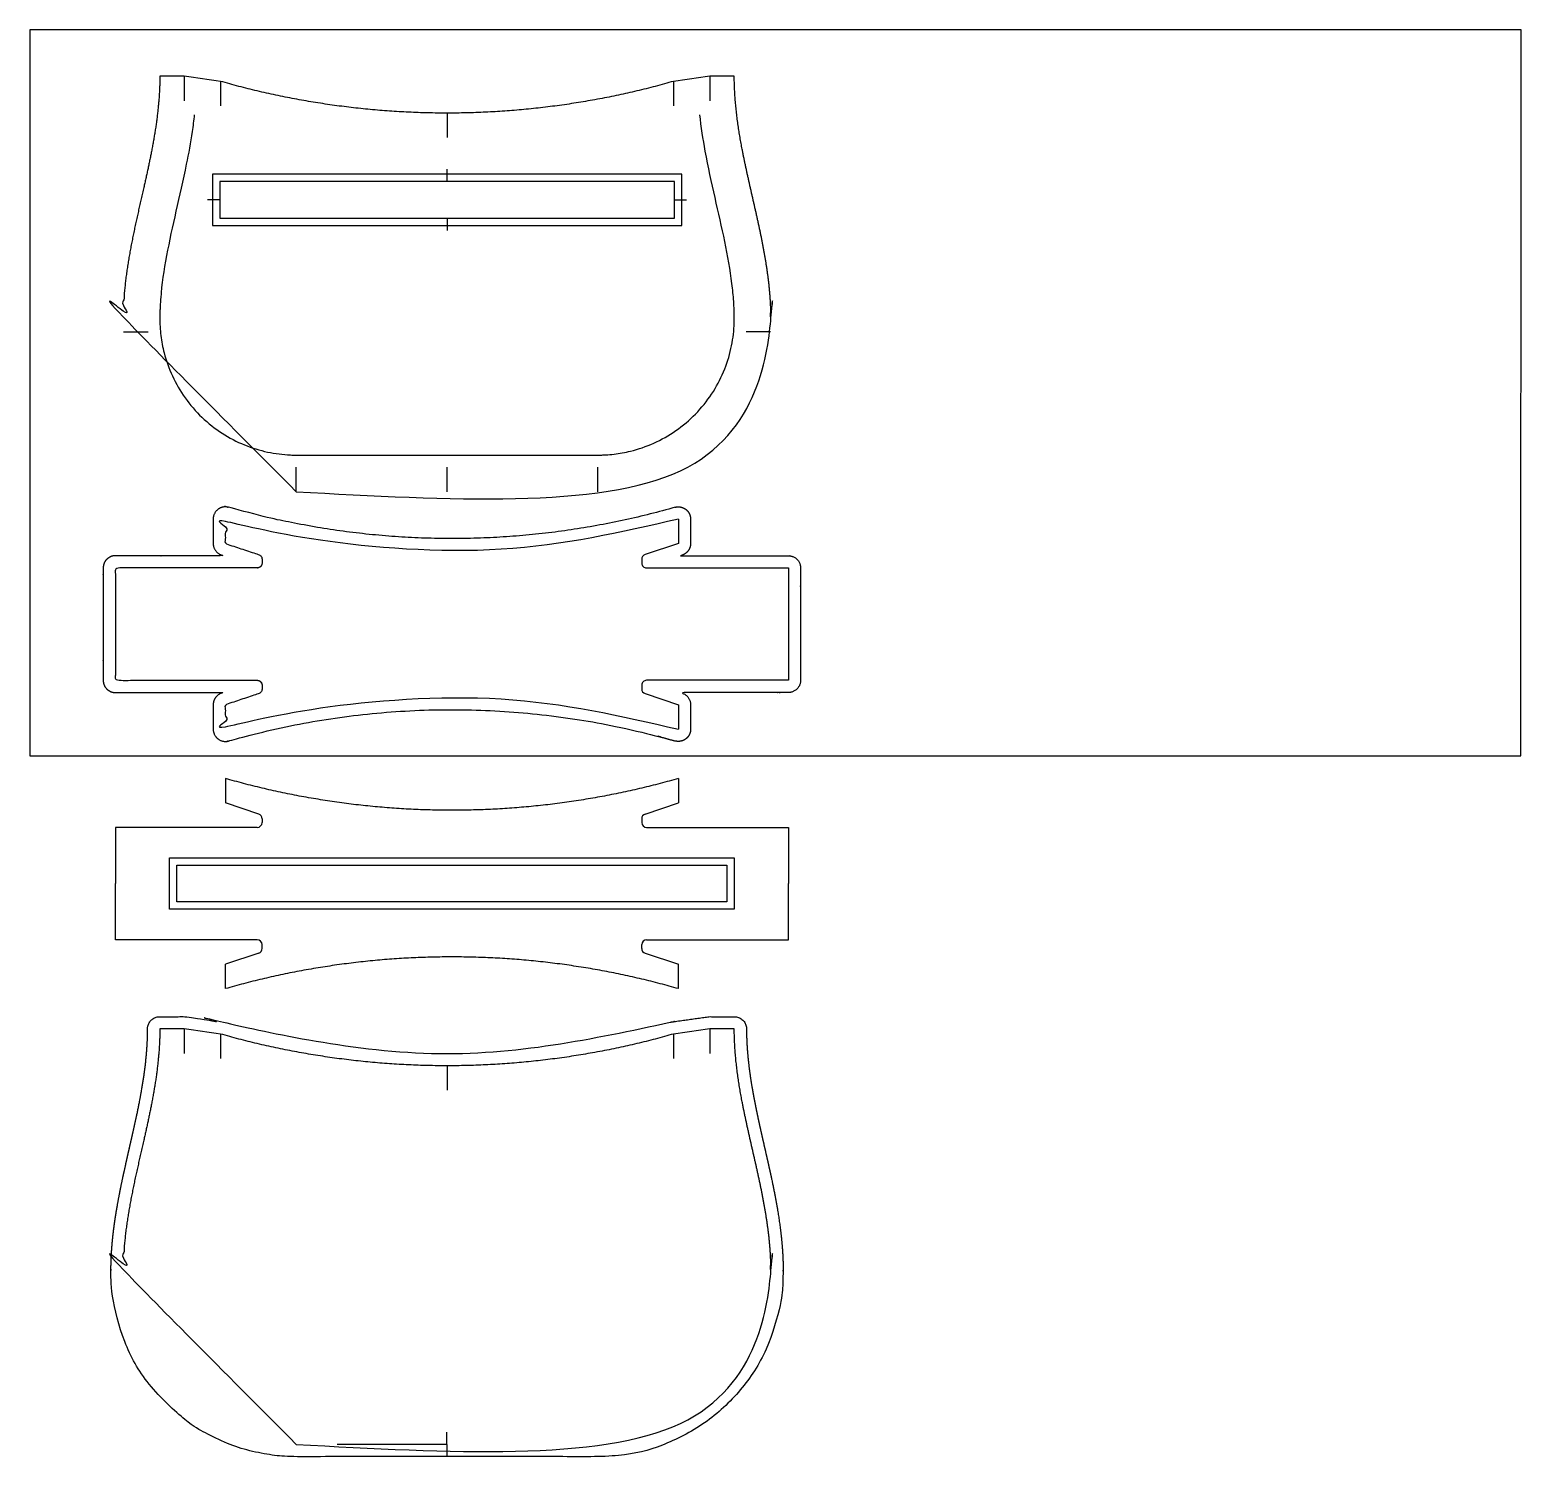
# Model space of a CAD drawing. Header units: millimetres. Extents: x 0 to 1627, y -440 to 813.
# Drawn here: x 393 to 1003, y 72 to 657 of the extents above; entities that cross this region are included whole.
import ezdxf

# ---------------------------------------------------------------- set-up
doc = ezdxf.new("R2010")
doc.units = ezdxf.units.MM

msp = doc.modelspace()

# ---------------------------------------------------------------- linework, layer by layer
at = {"color": 183, "true_color": 0x8650ca}
for p, q in [((455.7, 638.47), (455.7, 628.47)), ((470.56, 636.38), (470.56, 626.38)), ((655.85, 636.38), (655.85, 626.38)), ((670.7, 638.47), (670.7, 628.47)), ((563.2, 623.39), (563.2, 613.39)), ((563.2, 595.39), (563.2, 600.39)), ((470.2, 587.89), (465.2, 587.89)), ((656.2, 587.89), (661.2, 587.89)), ((563.2, 580.39), (563.2, 575.39)), ((430.9, 533.95), (440.9, 533.95)), ((695.5, 533.95), (685.5, 533.95)), ((501.49, 468.47), (501.49, 478.47)), ((563.2, 468.47), (563.2, 478.47)), ((624.92, 468.47), (624.92, 478.47)), ((455.7, 248.69), (455.7, 238.69)), ((470.56, 246.6), (470.56, 236.6)), ((655.85, 246.6), (655.85, 236.6)), ((670.7, 248.69), (670.7, 238.69)), ((563.2, 233.62), (563.2, 223.62)), ((563.2, 73.69), (563.1, 83.69))]:
    msp.add_line(p, q, dxfattribs=at)
at = {"color": 43, "true_color": 0xebb062}
for p, q in [((472.53, 351.14), (472.53, 341.14)), ((657.83, 351.14), (657.83, 341.14)), ((486.17, 336.59), (472.53, 341.14)), ((644.19, 336.59), (657.83, 341.14)), ((485.53, 331.14), (427.53, 331.14)), ((427.53, 331.14), (427.53, 308.15)), ((487.53, 334.69), (487.53, 333.14)), ((642.83, 334.69), (642.83, 333.14)), ((644.83, 331.14), (702.83, 331.14)), ((702.83, 331.14), (702.83, 308.15)), ((427.53, 285.16), (427.53, 308.15)), ((702.83, 285.16), (702.83, 308.15)), ((485.53, 285.16), (427.53, 285.16)), ((487.53, 281.6), (487.53, 283.16)), ((642.83, 281.6), (642.83, 283.16)), ((644.83, 285.16), (702.83, 285.16)), ((486.17, 279.7), (472.53, 275.16)), ((472.53, 265.16), (472.53, 275.16)), ((644.19, 279.7), (657.83, 275.16)), ((657.83, 265.16), (657.83, 275.16))]:
    msp.add_line(p, q, dxfattribs=at)
for p, q in [((430.71, 148.72), (430.7, 148.69)), ((563.2, 78.69), (518.2, 78.69))]:
    msp.add_line(p, q)
at = {"color": 5}
msp.add_lwpolyline([(392.52, 360.46), (1002.52, 360.46), (1002.6, 657.46), (392.52, 657.46)], close=True, dxfattribs=at)
at = {"color": 9, "true_color": 0xc1b3b8}
for points in [[(563.2, 598.39), (467.2, 598.39), (467.2, 577.39), (563.2, 577.39), (659.2, 577.39), (659.2, 598.39)], [(565.18, 297.65), (449.68, 297.65), (449.68, 308.15), (449.68, 318.65), (565.18, 318.65), (680.68, 318.65), (680.68, 308.15), (680.68, 297.65)]]:
    msp.add_lwpolyline(points, close=True, dxfattribs=at)
at = {"color": 43, "true_color": 0xebb062}
for points in [[(563.2, 595.39), (470.2, 595.39), (470.2, 580.39), (563.2, 580.39), (656.2, 580.39), (656.2, 595.39)], [(565.18, 300.65), (452.68, 300.65), (452.68, 308.15), (452.68, 315.65), (565.18, 315.65), (677.68, 315.65), (677.68, 308.15), (677.68, 300.65)]]:
    msp.add_lwpolyline(points, close=True, dxfattribs=at)
msp.add_lwpolyline([(657.83, 457.29), (657.83, 447.29), (644.19, 442.75, 0.322823), (642.83, 440.85), (642.83, 439.29, 0.414214), (644.83, 437.29), (702.83, 437.29), (702.83, 414.31), (702.83, 391.32), (644.83, 391.32, 0.414214), (642.83, 389.32), (642.83, 387.76, 0.322823), (644.19, 385.86), (657.83, 381.32), (657.83, 371.32)], format="xyb", dxfattribs=at)
for centre, start, end in [((485.53, 334.69), 0, 71.56505), ((644.83, 334.69), 108.43495, 180), ((485.53, 333.14), 270, 0), ((644.83, 333.14), 180, 270), ((485.53, 283.16), 0, 90), ((485.53, 281.6), 288.43495, 0), ((644.83, 283.16), 90, 180), ((644.83, 281.6), 180, 251.56505)]:
    msp.add_arc(centre, 2, start, end, dxfattribs=at)
for points, weights, knots in [([(445.7, 638.47), (445.7, 605.02), (430.7, 572.7), (430.7, 539.26), (430.7, 497.79), (460.02, 468.47), (501.49, 468.47)], [1, 1, 1, 1, 0.804737854124, 0.804737854124, 1], [107.469361, 107.469361, 107.469361, 107.469361, 207.810801, 207.810801, 207.810801, 209.381597, 209.381597, 209.381597, 209.381597]), ([(501.49, 468.47), (542.63, 468.47), (583.77, 468.47), (624.92, 468.47), (666.38, 468.47), (695.7, 497.79), (695.7, 539.26), (695.7, 572.7), (680.7, 605.02), (680.7, 638.47)], [1, 1, 1, 1, 0.804737854124, 0.804737854124, 1, 1, 1, 1], [0, 0, 0, 0, 1, 1, 1, 2.570796, 2.570796, 2.570796, 102.912236, 102.912236, 102.912236, 102.912236]), ([(657.83, 457.29), (596.88, 439.86), (533.48, 439.86), (472.53, 457.29), (472.53, 453.96), (472.53, 450.63), (472.53, 447.29), (477.08, 445.78), (481.62, 444.27), (486.17, 442.75), (487.01, 442.47), (487.53, 441.75), (487.53, 440.85), (487.53, 440.33), (487.53, 439.81), (487.53, 439.29), (487.53, 438.12), (486.7, 437.29), (485.53, 437.29), (466.2, 437.29), (446.87, 437.29), (427.53, 437.29), (427.53, 429.63), (427.53, 421.97), (427.53, 414.31), (427.53, 406.64), (427.53, 398.98), (427.53, 391.32), (446.87, 391.32), (466.2, 391.32), (485.53, 391.32), (486.07, 391.32), (486.57, 391.11), (486.95, 390.73), (487.33, 390.35), (487.53, 389.86), (487.53, 389.32), (487.53, 388.8), (487.53, 388.28), (487.53, 387.76), (487.53, 386.87), (487.01, 386.14), (486.17, 385.86), (481.62, 384.35), (477.08, 382.83), (472.53, 381.32), (472.53, 377.99), (472.53, 374.65), (472.53, 371.32), (533.48, 388.75), (596.88, 388.75), (657.83, 371.32)], [1, 0.974301108205, 0.974301108205, 1, 1, 1, 1, 1, 1, 1, 0.874161456784, 0.874161456784, 1, 1, 1, 1, 0.804737854124, 0.804737854124, 1, 1, 1, 1, 1, 1, 1, 1, 1, 1, 1, 1, 1, 0.949253021674, 0.949253021674, 1, 0.949253021674, 0.949253021674, 1, 1, 1, 1, 0.874161456784, 0.874161456784, 1, 1, 1, 1, 1, 1, 1, 0.974301108205, 0.974301108205, 1], [0, 0, 0, 0, 0.557125, 0.557125, 0.557125, 1.557125, 1.557125, 1.557125, 2.557125, 2.557125, 2.557125, 3.806171, 3.806171, 3.806171, 4.806171, 4.806171, 4.806171, 6.376967, 6.376967, 6.376967, 7.376967, 7.376967, 7.376967, 8.376967, 8.376967, 8.376967, 9.376967, 9.376967, 9.376967, 10.376967, 10.376967, 10.376967, 11.162366, 11.162366, 11.162366, 11.947764, 11.947764, 11.947764, 12.947764, 12.947764, 12.947764, 14.19681, 14.19681, 14.19681, 15.19681, 15.19681, 15.19681, 16.19681, 16.19681, 16.19681, 16.753935, 16.753935, 16.753935, 16.753935]), ([(445.7, 248.69), (445.7, 215.24), (430.7, 182.93), (430.7, 149.48), (430.7, 108.01), (460.02, 78.69), (501.49, 78.69)], [1, 1, 1, 1, 0.804737854124, 0.804737854124, 1], [107.469361, 107.469361, 107.469361, 107.469361, 207.810801, 207.810801, 207.810801, 209.381597, 209.381597, 209.381597, 209.381597]), ([(501.49, 78.69), (542.63, 78.69), (583.77, 78.69), (624.92, 78.69), (666.38, 78.69), (695.7, 108.01), (695.7, 149.48), (695.7, 182.93), (680.7, 215.24), (680.7, 248.69)], [1, 1, 1, 1, 0.804737854124, 0.804737854124, 1, 1, 1, 1], [0, 0, 0, 0, 1, 1, 1, 2.570796, 2.570796, 2.570796, 102.912236, 102.912236, 102.912236, 102.912236])]:
    msp.add_rational_spline(points, weights, degree=3, knots=knots, dxfattribs=at)
for points in [[(455.7, 638.47), (452.37, 638.47), (449.04, 638.47), (445.7, 638.47)], [(470.56, 636.38), (465.6, 637.08), (460.65, 637.77), (455.7, 638.47)], [(670.7, 638.47), (665.75, 637.77), (660.8, 637.08), (655.85, 636.38)], [(680.7, 638.47), (677.37, 638.47), (674.04, 638.47), (670.7, 638.47)], [(455.7, 248.69), (452.37, 248.69), (449.04, 248.69), (445.7, 248.69)], [(470.56, 246.6), (465.61, 247.3), (460.65, 248), (455.7, 248.69)], [(670.7, 248.69), (665.75, 248), (660.8, 247.3), (655.85, 246.6)], [(680.7, 248.69), (677.37, 248.69), (674.04, 248.69), (670.7, 248.69)]]:
    msp.add_open_spline(points, degree=3, dxfattribs=at)
for points in [[(655.85, 636.38), (594.9, 618.95), (531.51, 618.95), (470.56, 636.38)], [(657.83, 351.14), (596.88, 333.7), (533.48, 333.7), (472.53, 351.14)], [(657.83, 265.16), (596.88, 282.59), (533.48, 282.59), (472.53, 265.16)], [(655.85, 246.6), (594.9, 229.17), (531.51, 229.17), (470.56, 246.6)]]:
    msp.add_rational_spline(points, [1, 0.974301108205, 0.974301108205, 1], degree=3, dxfattribs=at)
at = {"color": 9, "true_color": 0xc1b3b8}
msp.add_open_spline([(459.8, 622.75), (459.55, 620.42), (459.25, 618.13), (458.24, 611.29), (457.42, 606.82), (455.21, 595.89), (453.73, 589.51), (450.9, 577.07), (449.55, 571), (447.34, 559.15), (446.49, 553.38), (446.03, 547.54), (446.02, 547.34), (445.97, 546.75), (445.95, 546.35), (445.87, 545.16), (445.83, 544.37), (445.79, 543.46), (445.78, 543.33), (445.77, 542.94), (445.76, 542.68), (445.74, 541.91), (445.72, 541.39), (445.71, 540.81), (445.71, 540.75), (445.71, 540.55), (445.71, 540.43), (445.7, 540.04), (445.7, 539.78), (445.7, 539.47), (445.7, 539.42), (445.7, 539.36), (445.7, 539.35), (445.7, 539.33), (445.7, 539.32), (445.7, 539.3), (445.7, 539.28), (445.7, 539.26), (445.7, 539.26), (445.7, 539.26), (445.7, 539.26), (445.7, 539.26), (445.7, 539.26), (445.7, 539.26), (445.7, 539.26), (445.7, 539.26), (445.7, 539.24), (445.7, 539.23), (445.7, 539.22), (445.7, 539.19), (445.7, 539.17), (445.7, 539.12), (445.7, 539.08), (445.7, 538.98), (445.7, 538.91), (445.7, 538.7), (445.71, 538.56), (445.71, 538.13), (445.72, 537.85), (445.75, 536.99), (445.77, 536.42), (445.88, 534.7), (445.98, 533.54), (446.42, 530.03), (446.87, 527.66), (448.3, 522.11), (449.42, 518.94), (452.28, 512.75), (454.03, 509.73), (458.08, 504.04), (460.39, 501.37), (465.48, 496.51), (468.25, 494.32), (474.09, 490.54), (477.15, 488.94), (483.41, 486.37), (486.6, 485.4), (492.93, 484.04), (496.07, 483.65), (499.91, 483.49), (500.7, 483.47), (501.49, 483.47), (506.43, 483.47), (511.36, 483.47), (526.17, 483.47), (536.05, 483.47), (565.67, 483.47), (585.42, 483.47), (609.5, 483.47), (613.83, 483.47), (618.7, 483.47), (619.23, 483.47), (620.82, 483.47), (621.89, 483.47), (623.51, 483.47), (624.06, 483.47), (624.67, 483.47), (624.73, 483.47), (624.81, 483.47), (624.84, 483.47), (624.89, 483.47), (624.91, 483.47), (624.93, 483.47), (624.94, 483.47), (624.96, 483.47), (624.98, 483.47), (625.03, 483.47), (625.07, 483.47), (625.17, 483.47), (625.23, 483.47), (625.44, 483.47), (625.57, 483.47), (625.98, 483.48), (626.25, 483.48), (627.07, 483.51), (627.62, 483.53), (629.27, 483.63), (630.39, 483.73), (633.75, 484.13), (636.03, 484.54), (641.48, 485.88), (644.66, 486.97), (650.88, 489.76), (653.91, 491.47), (659.65, 495.46), (662.35, 497.75), (667.28, 502.79), (669.5, 505.54), (673.35, 511.35), (674.98, 514.41), (677.62, 520.67), (678.63, 523.85), (680.06, 530.2), (680.47, 533.35), (680.66, 537.05), (680.68, 537.68), (680.7, 538.47), (680.7, 538.64), (680.7, 538.89), (680.7, 538.98), (680.7, 539.13), (680.7, 539.19), (680.7, 539.26), (680.7, 539.26), (680.7, 539.26), (680.7, 539.26), (680.7, 539.26), (680.7, 539.26), (680.7, 539.26), (680.7, 539.26), (680.7, 539.26), (680.7, 539.26), (680.7, 539.26), (680.7, 539.27), (680.7, 539.27), (680.7, 539.28), (680.7, 539.29), (680.7, 539.3), (680.7, 539.33), (680.7, 539.35), (680.7, 539.4), (680.7, 539.44), (680.7, 539.55), (680.7, 539.62), (680.7, 539.84), (680.7, 539.99), (680.7, 540.43), (680.69, 540.73), (680.68, 541.61), (680.66, 542.2), (680.6, 543.98), (680.54, 545.17), (680.29, 548.76), (680.06, 551.18), (679.07, 559.22), (678.04, 564.95), (675.61, 576.7), (674.21, 582.71), (671.42, 595.04), (670.02, 601.35), (667.93, 612.71), (667.16, 617.67), (666.6, 622.75)], degree=3, knots=[0, 0, 0, 0, 6.401006, 6.401006, 19.203019, 19.203019, 38.301648, 38.301648, 57.400278, 57.400278, 76.498908, 76.498908, 77.172702, 77.172702, 78.520288, 78.520288, 81.215461, 81.215461, 81.659007, 81.659007, 82.546099, 82.546099, 84.320284, 84.320284, 84.543378, 84.543378, 84.989565, 84.989565, 85.881939, 85.881939, 86.051977, 86.051977, 86.099153, 86.099153, 86.125845, 86.125845, 86.179228, 86.179228, 86.18465, 86.18465, 86.187924, 86.187924, 86.189395, 86.189395, 86.190245, 86.190245, 86.19077, 86.19077, 86.191294, 86.191294, 86.192344, 86.192344, 86.194443, 86.194443, 86.198641, 86.198641, 86.207036, 86.207036, 86.223828, 86.223828, 86.257412, 86.257412, 86.324578, 86.324578, 86.458912, 86.458912, 86.638258, 86.638258, 86.817604, 86.817604, 86.99695, 86.99695, 87.176295, 87.176295, 87.355641, 87.355641, 87.534987, 87.534987, 87.714333, 87.714333, 87.76114, 87.76114, 87.76114, 87.881138, 87.881138, 88.121134, 88.121134, 88.601125, 88.601125, 88.70644, 88.70644, 88.719369, 88.719369, 88.745227, 88.745227, 88.758702, 88.758702, 88.760079, 88.760079, 88.760748, 88.760748, 88.761251, 88.761251, 88.761755, 88.761755, 88.762763, 88.762763, 88.764778, 88.764778, 88.768808, 88.768808, 88.776868, 88.776868, 88.792988, 88.792988, 88.825229, 88.825229, 88.889711, 88.889711, 89.018674, 89.018674, 89.198273, 89.198273, 89.377871, 89.377871, 89.557469, 89.557469, 89.737068, 89.737068, 89.916666, 89.916666, 90.096265, 90.096265, 90.275863, 90.275863, 90.313156, 90.313156, 90.322936, 90.322936, 90.328118, 90.328118, 90.331835, 90.331835, 90.332332, 90.332332, 90.332828, 90.332828, 90.333822, 90.333822, 90.335809, 90.335809, 90.339784, 90.339784, 90.347733, 90.347733, 90.363631, 90.363631, 90.395428, 90.395428, 90.459021, 90.459021, 90.586206, 90.586206, 90.840578, 90.840578, 91.349321, 91.349321, 92.366807, 92.366807, 94.401779, 94.401779, 98.471723, 98.471723, 106.611612, 106.611612, 125.252188, 125.252188, 143.892765, 143.892765, 162.533342, 162.533342, 176.52228, 176.52228, 176.52228, 176.52228], dxfattribs=at)
at = {"color": 8, "true_color": 0x826a72}
for points, weights, knots in [([(656.45, 462.1), (647.66, 459.59), (638.72, 457.42), (616.96, 453.11), (604.03, 451.33), (578, 449.3), (564.9, 449.05), (538.78, 450.1), (525.77, 451.4), (500.1, 455.49), (487.45, 458.28), (474.71, 461.87), (474.31, 461.99), (473.91, 462.1), (472.37, 462.54), (470.8, 462.25), (469.52, 461.29), (468.25, 460.32), (467.53, 458.89), (467.53, 457.29), (467.53, 453.99), (467.53, 450.69), (467.53, 447.36), (467.53, 447.33), (467.53, 447.29), (467.53, 445.07), (468.84, 443.26), (470.95, 442.55), (471.21, 442.47), (471.46, 442.38), (471.72, 442.3), (471.72, 442.3), (471.72, 442.29), (457.14, 442.29), (442.56, 442.29), (427.83, 442.29), (427.68, 442.29), (427.53, 442.29), (424.6, 442.29), (422.53, 440.22), (422.53, 437.29), (422.53, 422.12), (422.53, 406.95), (422.53, 391.63), (422.53, 391.47), (422.53, 391.32), (422.53, 389.97), (423.05, 388.73), (424, 387.78), (424.95, 386.83), (426.19, 386.32), (427.53, 386.32), (442.12, 386.32), (456.7, 386.32), (471.43, 386.32), (471.57, 386.32), (471.72, 386.32), (471.47, 386.23), (471.21, 386.15), (470.96, 386.06), (470.95, 386.06), (470.95, 386.06), (468.84, 385.36), (467.53, 383.55), (467.53, 381.32), (467.53, 378.02), (467.53, 374.72), (467.53, 371.39), (467.53, 371.35), (467.53, 371.32), (467.53, 369.72), (468.25, 368.29), (469.52, 367.33), (470.8, 366.36), (472.37, 366.07), (473.91, 366.51), (482.7, 369.03), (491.64, 371.19), (513.4, 375.5), (526.33, 377.28), (552.36, 379.32), (565.46, 379.56), (591.58, 378.51), (604.59, 377.21), (630.25, 373.12), (642.9, 370.33), (655.65, 366.74), (656.05, 366.63), (656.45, 366.51)], [1, 1, 1, 1, 1, 1, 1, 1, 1, 1, 1, 1, 1, 1, 0.93000754641, 0.93000754641, 1, 0.93000754641, 0.93000754641, 1, 1, 1, 1, 1, 1, 0.874161456784, 0.874161456784, 1, 1, 1, 1, 1, 1, 1, 1, 1, 1, 1, 0.804737854124, 0.804737854124, 1, 1, 1, 1, 1, 1, 0.949253021674, 0.949253021674, 1, 0.949253021674, 0.949253021674, 1, 1, 1, 1, 1, 1, 1, 1, 1, 1, 1, 0.874161456784, 0.874161456784, 1, 1, 1, 1, 1, 1, 0.93000754641, 0.93000754641, 1, 0.93000754641, 0.93000754641, 1, 1, 1, 1, 1, 1, 1, 1, 1, 1, 1, 1, 1, 1], [0, 0, 0, 0, 0.083698, 0.083698, 0.201105, 0.201105, 0.318512, 0.318512, 0.435919, 0.435919, 0.553326, 0.553326, 0.557125, 0.557125, 0.557125, 1.481805, 1.481805, 1.481805, 2.406484, 2.406484, 2.406484, 3.396484, 3.396484, 3.406484, 3.406484, 3.406484, 4.65553, 4.65553, 4.65553, 4.71143, 4.71143, 4.711995, 4.711995, 4.711995, 5.466249, 5.466249, 5.473867, 5.473867, 5.473867, 7.044664, 7.044664, 7.044664, 9.024664, 9.024664, 9.044664, 9.044664, 9.044664, 9.830062, 9.830062, 9.830062, 10.61546, 10.61546, 10.61546, 11.369714, 11.369714, 11.377333, 11.377333, 11.377333, 11.433232, 11.433232, 11.433797, 11.433797, 11.433797, 12.682843, 12.682843, 12.682843, 13.672843, 13.672843, 13.682843, 13.682843, 13.682843, 14.607522, 14.607522, 14.607522, 15.532202, 15.532202, 15.532202, 15.6159, 15.6159, 15.733307, 15.733307, 15.850714, 15.850714, 15.968121, 15.968121, 16.085528, 16.085528, 16.089327, 16.089327, 16.089327, 16.089327]), ([(656.45, 462.1), (657.99, 462.54), (659.56, 462.25), (660.84, 461.29), (662.11, 460.32), (662.83, 458.89), (662.83, 457.29), (662.83, 453.99), (662.83, 450.69), (662.83, 447.36), (662.83, 447.33), (662.83, 447.29), (662.83, 445.07), (661.52, 443.26), (659.41, 442.55)], [1, 0.93000754641, 0.93000754641, 1, 0.93000754641, 0.93000754641, 1, 1, 1, 1, 1, 1, 0.874161456784, 0.874161456784, 1], [0, 0, 0, 0, 0.924679, 0.924679, 0.924679, 1.849359, 1.849359, 1.849359, 2.839359, 2.839359, 2.849359, 2.849359, 2.849359, 4.098405, 4.098405, 4.098405, 4.098405]), ([(658.64, 442.29), (673.22, 442.29), (687.8, 442.29), (702.53, 442.29), (702.68, 442.29), (702.83, 442.29), (705.75, 442.29), (707.83, 440.22), (707.83, 437.29), (707.83, 422.12), (707.83, 406.95), (707.83, 391.63), (707.83, 391.47), (707.83, 391.32), (707.83, 388.39), (705.75, 386.32), (702.83, 386.32), (688.24, 386.32), (673.66, 386.32), (658.93, 386.32), (658.78, 386.32), (658.64, 386.32), (658.89, 386.23), (659.14, 386.15), (659.4, 386.06), (659.4, 386.06), (659.41, 386.06), (661.52, 385.36), (662.83, 383.55), (662.83, 381.32), (662.83, 378.02), (662.83, 374.72), (662.83, 371.39), (662.83, 371.35), (662.83, 371.32), (662.83, 369.72), (662.11, 368.29), (660.84, 367.33), (659.56, 366.36), (657.99, 366.07), (656.45, 366.51)], [1, 1, 1, 1, 1, 1, 0.804737854124, 0.804737854124, 1, 1, 1, 1, 1, 1, 0.804737854124, 0.804737854124, 1, 1, 1, 1, 1, 1, 1, 1, 1, 1, 1, 0.874161456784, 0.874161456784, 1, 1, 1, 1, 1, 1, 0.93000754641, 0.93000754641, 1, 0.93000754641, 0.93000754641, 1], [0, 0, 0, 0, 0.754254, 0.754254, 0.761873, 0.761873, 0.761873, 2.332669, 2.332669, 2.332669, 4.312669, 4.312669, 4.332669, 4.332669, 4.332669, 5.903465, 5.903465, 5.903465, 6.657719, 6.657719, 6.665338, 6.665338, 6.665338, 6.721238, 6.721238, 6.721802, 6.721802, 6.721802, 7.970848, 7.970848, 7.970848, 8.960848, 8.960848, 8.970848, 8.970848, 8.970848, 9.895528, 9.895528, 9.895528, 10.820207, 10.820207, 10.820207, 10.820207]), ([(654.47, 251.41), (645.68, 248.9), (636.74, 246.73), (614.98, 242.42), (602.06, 240.64), (576.03, 238.61), (562.92, 238.36), (536.8, 239.41), (523.79, 240.71), (498.13, 244.8), (485.48, 247.59), (472.73, 251.18), (472.33, 251.3), (471.93, 251.41), (471.71, 251.48), (471.48, 251.52), (471.25, 251.56), (466.35, 252.24), (461.45, 252.93), (456.5, 253.63), (456.45, 253.64), (456.4, 253.64), (456.17, 253.68), (455.94, 253.69), (455.7, 253.69), (452.4, 253.69), (449.1, 253.69), (445.77, 253.69), (445.74, 253.69), (445.7, 253.69), (444.36, 253.69), (443.12, 253.18), (442.17, 252.23), (441.22, 251.28), (440.7, 250.04), (440.7, 248.69), (440.7, 246.45), (440.63, 244.2), (440.24, 237.46), (439.72, 232.95), (437.83, 220.38), (436.07, 212.28), (432.36, 195.9), (430.41, 187.63), (427.27, 170.85), (426.07, 162.33), (425.77, 153.54), (425.77, 153.42), (425.76, 153.07), (425.75, 152.84), (425.73, 152.15), (425.72, 151.69), (425.71, 151.16), (425.71, 151.09), (425.71, 150.89), (425.71, 150.75), (425.71, 150.35), (425.7, 150.08), (425.7, 149.76), (425.7, 149.71), (425.7, 149.64), (425.7, 149.62), (425.7, 149.59), (425.7, 149.56), (425.7, 149.52), (425.7, 149.51), (425.7, 149.5), (425.7, 149.5), (425.7, 149.49), (425.7, 149.49), (425.7, 149.48), (425.7, 149.48), (425.7, 149.48), (425.7, 149.48), (425.7, 149.48), (425.7, 149.48), (425.7, 149.48), (425.7, 149.48), (425.7, 149.48), (425.7, 149.45), (425.7, 149.41), (425.7, 149.38), (425.7, 149.3), (425.7, 149.25), (425.7, 149.08), (425.7, 148.98), (425.71, 148.65), (425.71, 148.44), (425.72, 147.79), (425.73, 147.35), (425.78, 146.04), (425.82, 145.16), (426, 142.51), (426.19, 140.73), (426.95, 135.33), (427.72, 131.69), (429.87, 124.41), (431.24, 120.78), (434.57, 113.69), (436.54, 110.23), (441.03, 103.6), (443.56, 100.45), (449.1, 94.57), (452.1, 91.85), (458.48, 86.95), (461.85, 84.77), (468.8, 80.99), (472.38, 79.4), (479.62, 76.81), (483.28, 75.82), (490.53, 74.4), (494.12, 73.97), (498.93, 73.72), (500.22, 73.69), (501.49, 73.69), (507.19, 73.69), (512.89, 73.69), (529.98, 73.69), (541.38, 73.69), (575.57, 73.69), (598.36, 73.69), (622.2, 73.69), (623.25, 73.69), (624.45, 73.69), (624.62, 73.69), (624.82, 73.69), (624.86, 73.69), (624.93, 73.69), (624.94, 73.69), (624.97, 73.69), (624.99, 73.69), (625.03, 73.69), (625.07, 73.69), (625.16, 73.69), (625.23, 73.69), (625.42, 73.69), (625.55, 73.69), (625.93, 73.7), (626.19, 73.7), (626.97, 73.72), (627.48, 73.73), (629.05, 73.8), (630.09, 73.86), (633.26, 74.12), (635.39, 74.39), (641.55, 75.43), (645.62, 76.45), (653.67, 79.23), (657.66, 80.99), (665.37, 85.24), (669.08, 87.73), (676.04, 93.35), (679.28, 96.49), (685.15, 103.26), (687.77, 106.9), (692.29, 114.49), (694.19, 118.44), (697.25, 126.46), (698.41, 130.53), (700.03, 138.59), (700.49, 142.58), (700.65, 146.77), (700.66, 147.06), (700.69, 147.94), (700.7, 148.52), (700.7, 149.18), (700.7, 149.25), (700.7, 149.36), (700.7, 149.39), (700.7, 149.44), (700.7, 149.48), (700.7, 149.48), (700.7, 149.48), (700.7, 149.48), (700.7, 149.48), (700.7, 149.48), (700.7, 149.48), (700.7, 149.49), (700.7, 149.49), (700.7, 149.5), (700.7, 149.5), (700.7, 149.52), (700.7, 149.53), (700.7, 149.56), (700.7, 149.58), (700.7, 149.64), (700.7, 149.68), (700.7, 149.81), (700.7, 149.89), (700.7, 150.14), (700.7, 150.3), (700.7, 150.8), (700.69, 151.13), (700.67, 152.12), (700.66, 152.78), (700.59, 154.76), (700.53, 156.07), (700.28, 160.01), (700.04, 162.61), (699.13, 170.4), (698.29, 175.53), (695.69, 189.02), (693.72, 197.3), (690.02, 213.7), (688.3, 221.82), (686.25, 236.18), (685.7, 242.44), (685.7, 248.69), (685.7, 251.62), (683.63, 253.69), (680.7, 253.69), (677.4, 253.69), (674.1, 253.69), (670.77, 253.69), (670.74, 253.69), (670.7, 253.69), (670.47, 253.69), (670.24, 253.68), (670.01, 253.64), (665.1, 252.95), (660.2, 252.27), (655.25, 251.57), (655.2, 251.56), (655.15, 251.56), (654.92, 251.52), (654.7, 251.48), (654.47, 251.41)], [1, 1, 1, 1, 1, 1, 1, 1, 1, 1, 1, 1, 1, 1, 0.998392038374, 0.998392038374, 1, 1, 1, 1, 1, 1, 0.998376033507, 0.998376033507, 1, 1, 1, 1, 1, 1, 0.949253021674, 0.949253021674, 1, 0.949253021674, 0.949253021674, 1, 1, 1, 1, 1, 1, 1, 1, 1, 1, 1, 1, 1, 1, 1, 1, 1, 1, 1, 1, 1, 1, 1, 1, 1, 1, 1, 1, 1, 1, 1, 1, 1, 1, 1, 1, 1, 1, 1, 1, 1, 1, 1, 1, 1, 1, 1, 1, 1, 1, 1, 1, 1, 1, 1, 1, 1, 1, 1, 1, 1, 1, 1, 1, 1, 1, 1, 1, 1, 1, 1, 1, 1, 1, 1, 1, 1, 1, 1, 1, 1, 1, 1, 1, 1, 1, 1, 1, 1, 1, 1, 1, 1, 1, 1, 1, 1, 1, 1, 1, 1, 1, 1, 1, 1, 1, 1, 1, 1, 1, 1, 1, 1, 1, 1, 1, 1, 1, 1, 1, 1, 1, 1, 1, 1, 1, 1, 1, 1, 1, 1, 1, 1, 1, 1, 1, 1, 1, 1, 1, 1, 1, 1, 1, 1, 1, 1, 1, 1, 1, 1, 1, 1, 1, 1, 1, 1, 1, 1, 1, 1, 1, 1, 1, 1, 1, 1, 1, 1, 1, 1, 1, 1, 0.804737854124, 0.804737854124, 1, 1, 1, 1, 1, 1, 0.998376033507, 0.998376033507, 1, 1, 1, 1, 1, 1, 0.998392038374, 0.998392038374, 1], [0, 0, 0, 0, 0.083698, 0.083698, 0.201105, 0.201105, 0.318512, 0.318512, 0.435919, 0.435919, 0.553326, 0.553326, 0.557125, 0.557125, 0.557125, 0.696062, 0.696062, 0.696062, 1.686062, 1.686062, 1.696062, 1.696062, 1.696062, 1.835688, 1.835688, 1.835688, 2.825688, 2.825688, 2.835688, 2.835688, 2.835688, 3.621086, 3.621086, 3.621086, 4.406484, 4.406484, 4.406484, 11.453072, 11.453072, 25.546247, 25.546247, 50.61083, 50.61083, 75.675413, 75.675413, 100.739996, 100.739996, 101.073768, 101.073768, 101.741311, 101.741311, 103.076397, 103.076397, 103.26904, 103.26904, 103.654326, 103.654326, 104.424898, 104.424898, 104.581863, 104.581863, 104.619837, 104.619837, 104.695784, 104.695784, 104.722997, 104.722997, 104.733358, 104.733358, 104.740649, 104.740649, 104.744339, 104.744339, 104.746583, 104.746583, 104.747604, 104.747604, 104.747919, 104.747919, 104.748549, 104.748549, 104.749733, 104.749733, 104.752101, 104.752101, 104.756837, 104.756837, 104.766308, 104.766308, 104.785251, 104.785251, 104.823137, 104.823137, 104.898909, 104.898909, 105.050453, 105.050453, 105.201997, 105.201997, 105.353541, 105.353541, 105.505085, 105.505085, 105.656628, 105.656628, 105.808172, 105.808172, 105.959716, 105.959716, 106.11126, 106.11126, 106.262804, 106.262804, 106.31872, 106.31872, 106.31872, 106.457223, 106.457223, 106.73423, 106.73423, 107.288242, 107.288242, 107.313663, 107.313663, 107.317587, 107.317587, 107.318577, 107.318577, 107.31928, 107.31928, 107.319984, 107.319984, 107.321392, 107.321392, 107.324208, 107.324208, 107.329839, 107.329839, 107.341101, 107.341101, 107.363626, 107.363626, 107.408675, 107.408675, 107.498774, 107.498774, 107.667151, 107.667151, 107.835528, 107.835528, 108.003905, 108.003905, 108.172281, 108.172281, 108.340658, 108.340658, 108.509035, 108.509035, 108.677412, 108.677412, 108.845789, 108.845789, 108.858553, 108.858553, 108.884083, 108.884083, 108.887323, 108.887323, 108.888615, 108.888615, 108.889544, 108.889544, 108.890474, 108.890474, 108.892332, 108.892332, 108.896049, 108.896049, 108.903482, 108.903482, 108.918348, 108.918348, 108.948082, 108.948082, 109.007548, 109.007548, 109.126481, 109.126481, 109.364347, 109.364347, 109.840078, 109.840078, 110.791541, 110.791541, 112.694467, 112.694467, 116.500318, 116.500318, 124.112021, 124.112021, 139.335427, 139.335427, 164.470934, 164.470934, 189.606441, 189.606441, 209.230956, 209.230956, 209.230956, 210.801752, 210.801752, 210.801752, 211.791752, 211.791752, 211.801752, 211.801752, 211.801752, 211.941379, 211.941379, 211.941379, 212.931379, 212.931379, 212.941379, 212.941379, 212.941379, 213.080315, 213.080315, 213.080315, 213.080315])]:
    msp.add_rational_spline(points, weights, degree=3, knots=knots, dxfattribs=at)
at = {"color": 43, "true_color": 0xebb062}
msp.add_open_spline([(659.41, 442.55), (659.15, 442.47), (658.9, 442.38), (658.64, 442.3), (658.64, 442.3), (658.64, 442.29)], degree=3, knots=[1.55712532, 1.55712532, 1.55712532, 1.55712532, 1.61302523, 1.61302523, 1.61358988, 1.61358988, 1.61358988, 1.61358988], dxfattribs=at)

doc.saveas('drawing.dxf')
